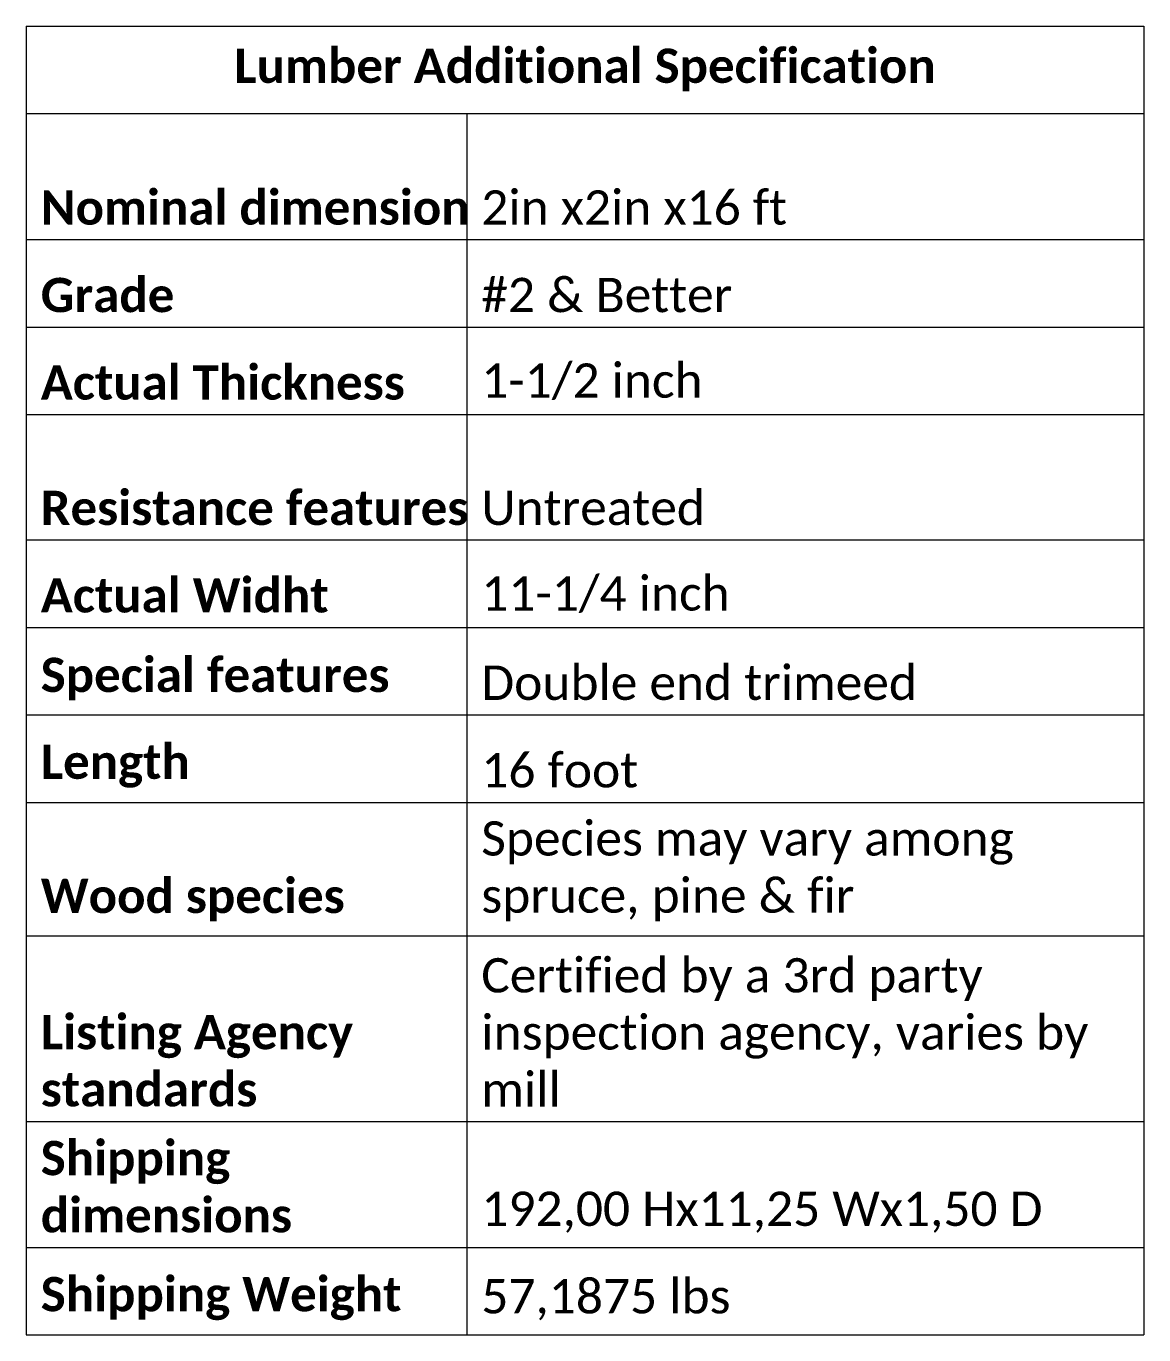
# Model space of a CAD drawing. Header units: millimetres. Extents: x 2124 to 4027, y 208 to 1400.
# Drawn here: x 2630.4 to 2682.3, y 303.4 to 364.1 of the extents above; entities that cross this region are included whole.
import ezdxf

# ---------------------------------------------------------------- set-up
doc = ezdxf.new("R2010")
doc.units = ezdxf.units.MM
doc.layers.get('0').update_dxf_attribs({"lineweight": 0})
doc.styles.get("Standard").update_dxf_attribs({"font": 'arial.ttf'})

# ---------------------------------------------------------------- blocks, each defined once
blk = doc.blocks.new('*T157')
at = {"linetype": 'ByBlock', "lineweight": -2, "transparency": 16777216}
for p, q in [((0, 0), (51.885, 0)), ((0, 0), (0, -60.739)), ((0, -4.06), (51.885, -4.06)), ((20.452, -4.06), (20.452, -60.739)), ((51.885, -4.06), (51.885, -60.739)), ((0, -9.907), (51.885, -9.907)), ((0, -13.967), (51.885, -13.967)), ((0, -18.027), (51.885, -18.027)), ((0, -23.846), (51.885, -23.846)), ((0, -27.906), (51.885, -27.906)), ((0, -31.966), (51.885, -31.966)), ((0, -36.027), (51.885, -36.027)), ((0, -42.225), (51.885, -42.225)), ((0, -50.832), (51.885, -50.832)), ((0, -56.679), (51.885, -56.679)), ((0, -60.739), (51.885, -60.739))]:
    blk.add_line(p, q, dxfattribs=at)
at = {"color": 0, "linetype": 'ByBlock', "lineweight": -2, "transparency": 16777216}
blk.add_line((51.885, 0), (51.885, -4.06), dxfattribs=at)
at = {"color": 0, "transparency": 16777216, "char_height": 1.59146}
for s, insert, width, attachment_point in [('{\\fCalibri|b1|i0|c0|p34;\\C256;\\c0;Lumber Additional Specification }', (25.943, -2.03), 50.53164, 5), ('{\\fCalibri|b1|i0|c0;\\c0;Nominal dimension', (0.677, -9.23), 19.09858, 7), ('{\\fCalibri|b0|i0|c0;\\c0;2in x2in x16 ft', (21.129, -9.23), 30.07969, 7), ('{\\fCalibri|b1|i0|c0;\\c0;Grade', (0.677, -13.291), 19.09858, 7), ('{\\fCalibri|b0|i0|c0;\\c0;#2 & Better', (21.129, -13.291), 30.07969, 7), ('{\\fCalibri|b1|i0|c0;\\c0;Actual Thickness', (0.677, -17.351), 19.09858, 7), ('{\\fCalibri|b0|i0|c0;\\c0;1-1/2 inch', (21.129, -17.351), 30.07969, 7), ('{\\fCalibri|b1|i0|c0;\\c0;Resistance features', (0.677, -23.17), 19.09858, 7), ('{\\fCalibri|b0|i0|c0;\\c0;Untreated', (21.129, -23.17), 30.07969, 7), ('{\\fCalibri|b1|i0|c0;\\c0;Actual Widht', (0.677, -27.23), 19.09858, 7), ('{\\fCalibri|b0|i0|c0;\\c0;11-1/4 inch', (21.129, -27.23), 30.07969, 7), ('{\\fCalibri|b1|i0|c0;\\c0;Special features', (0.677, -31.29), 19.09858, 7), ('{\\fCalibri|b0|i0|c0;\\c0;Double end trimeed', (21.129, -31.29), 30.07969, 7), ('{\\fCalibri|b1|i0|c0;\\c0;Length', (0.677, -35.35), 19.09858, 7), ('{\\fCalibri|b0|i0|c0;\\c0;16 foot', (21.129, -35.35), 30.07969, 7), ('{\\fCalibri|b0|i0|c0;\\c0;Species may vary among spruce, pine & fir', (21.129, -41.548), 30.07969, 7), ('{\\fCalibri|b1|i0|c0;\\c0;Wood species', (0.677, -41.548), 19.09858, 7), ('{\\fCalibri|b0|i0|c0;\\c0;Certified by a 3rd party inspection agency, varies by mill', (21.129, -50.155), 30.07969, 7), ('{\\fCalibri|b1|i0|c0;\\c0;Listing Agency standards', (0.677, -50.155), 19.09858, 7), ('{\\fCalibri|b1|i0|c0;\\c0;Shipping dimensions', (0.677, -56.002), 19.09858, 7), ('{\\fCalibri|b0|i0|c0;\\c0;192,00 Hx11,25 Wx1,50 D', (21.129, -56.002), 30.07969, 7), ('{\\fCalibri|b1|i0|c0;\\c0;Shipping Weight', (0.677, -60.063), 19.09858, 7), ('{\\fCalibri|b0|i0|c0;\\c0;57,1875 lbs', (21.129, -60.063), 30.07969, 7)]:
    blk.add_mtext(s, dxfattribs=dict(at, insert=insert, width=width, attachment_point=attachment_point))

msp = doc.modelspace()

# ---------------------------------------------------------------- block references
msp.add_blockref('*T157', (2630.43872, 364.09542))

doc.saveas('drawing.dxf')
